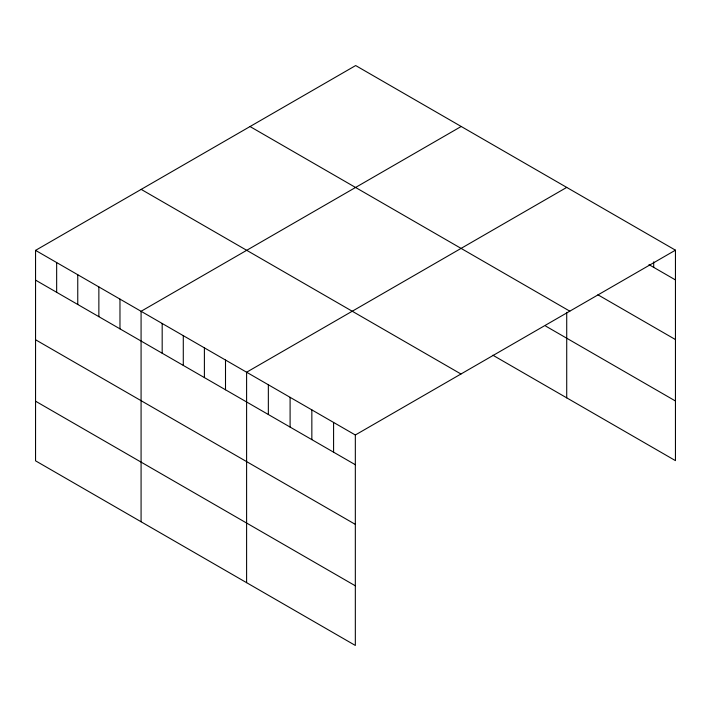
<?xml version="1.0" encoding="UTF-8"?>
<svg xmlns="http://www.w3.org/2000/svg" width="711" height="711" viewBox="0 0 711 711"><rect width="100%" height="100%" fill="white"/><g stroke="black" fill="none" stroke-linecap="round" stroke-linejoin="round"><path stroke-width="1.07" d="M35.55 250.37L355.331 434.99L355.331 645.446L35.55 460.826L35.55 250.37L355.669 65.554L675.45 250.174L675.45 460.63L492.856 355.207M461.199 126.478L141.08 311.294L141.08 521.75M566.72 187.402L246.601 372.226L246.601 582.673M355.331 434.99L675.45 250.174M648.974 264.634L675.45 279.921M597.924 294.798L675.45 339.556M250.032 126.54L569.813 311.169M545.621 326.038L675.45 400.995M141.187 189.384L460.968 374.004M35.55 280.116L355.331 464.736M35.55 339.751L355.331 524.371M35.55 401.191L355.331 585.811M653.702 261.852L653.702 267.363M566.72 312.351L566.72 397.858M333.583 422.441L333.583 452.187M311.845 409.883L311.845 439.629M290.097 397.333L290.097 427.071M268.349 384.775L268.349 414.522M225.503 360.033L225.503 389.779M204.395 347.848L204.395 377.594M183.287 335.663L183.287 365.41M162.179 323.478L162.179 353.225M119.972 299.109L119.972 328.855M98.865 286.924L98.865 316.671M77.757 274.739L77.757 304.486M56.658 262.555L56.658 292.301"/></g></svg>
